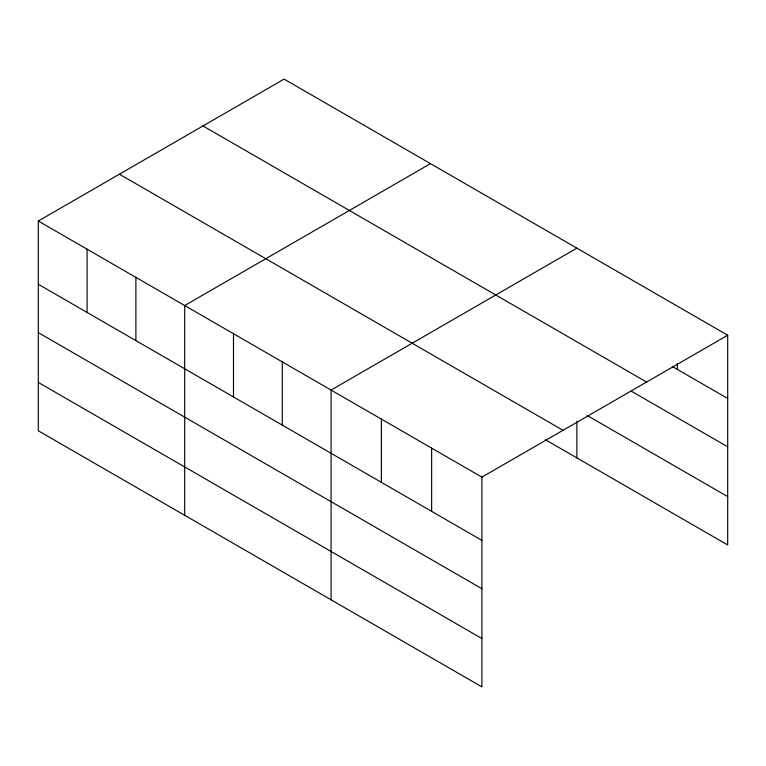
<?xml version="1.0" encoding="UTF-8"?>
<svg xmlns="http://www.w3.org/2000/svg" width="766" height="766" viewBox="0 0 766 766"><rect width="100%" height="100%" fill="white"/><g stroke="black" fill="none" stroke-linecap="round" stroke-linejoin="round"><path stroke-width="1.15" d="M38.3 221.029L481.9 477.141L481.9 686.882L38.3 430.77L38.3 221.029L284.1 79.118L727.7 335.23L727.7 544.971L545.363 439.703M430.482 163.637L184.692 305.548L184.692 515.288M576.875 248.155L331.075 390.057L331.075 599.807M481.9 477.141L727.7 335.23M672.299 366.483L727.7 398.473M202.98 125.95L646.59 382.062M631.251 391.129L727.7 446.817M587.139 415.469L727.7 496.627M119.41 174.198L563.02 430.31M38.3 284.263L481.9 540.375M38.3 332.616L481.9 588.728M38.3 382.425L481.9 638.538M677.422 363.477L677.422 369.442M576.875 421.338L576.875 457.896M431.631 448.11L431.631 511.353M381.353 419.088L381.353 482.331M282.281 361.887L282.281 425.13M233.486 333.717L233.486 396.951M135.888 277.369L135.888 340.611M87.094 249.199L87.094 312.442"/></g></svg>
